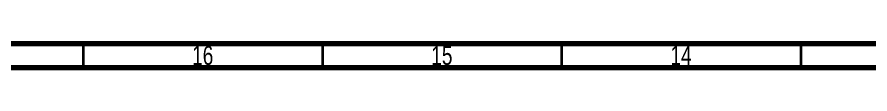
# Model space of a CAD drawing. Header units: millimetres. Extents: x 15 to 1184, y 5 to 836.
# Drawn here: x 385.6 to 563.9, y 831 to 836 of the extents above; entities that cross this region are included whole.
import ezdxf

# ---------------------------------------------------------------- set-up
doc = ezdxf.new("R2010")
doc.units = ezdxf.units.MM
doc.styles.add('SLDTEXTSTYLE1', font='TXT', dxfattribs={"width": 0.75})

msp = doc.modelspace()

# ---------------------------------------------------------------- linework, layer by layer
at = {"color": 7, "linetype": 'Continuous', "lineweight": 70}
for p, q in [((15, 836), (1184, 836)), ((20, 831), (1179, 831))]:
    msp.add_line(p, q, dxfattribs=at)
at = {"color": 7, "linetype": 'Continuous', "lineweight": 35}
for p, q in [((399.5, 831), (399.5, 836)), ((449.5, 831), (449.5, 836)), ((499.5, 831), (499.5, 836)), ((549.5, 831), (549.5, 836))]:
    msp.add_line(p, q, dxfattribs=at)

# ---------------------------------------------------------------- texts
at = {"color": 7, "linetype": 'Continuous', "lineweight": 0, "char_height": 3.96875, "attachment_point": 2, "style": 'SLDTEXTSTYLE1'}
for s, insert in [('16', (424.4201, 835.4998)), ('15', (474.4201, 835.4998)), ('14', (524.4201, 835.4998))]:
    msp.add_mtext(s, dxfattribs=dict(at, insert=insert))

doc.saveas('drawing.dxf')
